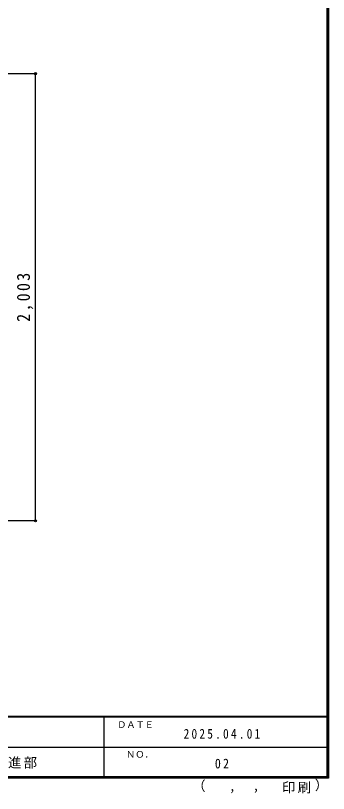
# Model space of a CAD drawing. Units: millimetres at full size, sheet at 1:20; details may follow other scales. Extents: x -8005 to 8005, y -2932 to 2722.
# Drawn here: x 6603 to 8005, y -2932 to 552 of the extents above; entities that cross this region are included whole.
import ezdxf
from ezdxf.enums import TextEntityAlignment as Align

# ---------------------------------------------------------------- set-up
doc = ezdxf.new("R2010")
doc.units = ezdxf.units.MM
doc.header["$LTSCALE"] = 20
doc.header["$PDMODE"] = 32
doc.header["$PDSIZE"] = 10
for name, color, linetype in [('0-B_寸法', 4, 'Continuous'), ('F-1_枠', 6, 'Continuous'), ('F-A_文字', 7, 'Continuous')]:
    doc.layers.add(name, color=color, linetype=linetype)
doc.styles.add('ＭＳ ゴシック', font='')
doc.styles.get('ＭＳ ゴシック').set_extended_font_data('MS Gothic')

msp = doc.modelspace()

# ---------------------------------------------------------------- linework, layer by layer
at = {"layer": '0-B_寸法'}
for p, q in [((6692.22, 291.73), (6202.22, 291.73)), ((6692.22, -1711.27), (6692.22, 291.73)), ((6692.22, -1711.27), (6202.22, -1711.27))]:
    msp.add_line(p, q, dxfattribs=at)
at = {"layer": '0-B_寸法', "color": 7}
for p in [(6692.22, 291.73), (6692.22, -1711.27)]:
    msp.add_point(p, dxfattribs=at)
at = {"layer": 'F-1_枠'}
for p, q in [((7998.33, 2722.29), (7998.33, -2864.37)), ((8001.67, 2722.29), (8001.67, -2864.37)), ((8005, 2722.29), (8005, -2864.37)), ((8005, -2587.71), (205, -2587.71)), ((8005, -2591.04), (205, -2591.04)), ((6998.33, -2591.04), (6998.33, -2857.71)), ((4105, -2724.37), (7998.33, -2724.38)), ((8005, -2857.71), (205, -2857.71)), ((8005, -2861.04), (205, -2861.04)), ((8005, -2864.37), (205, -2864.37))]:
    msp.add_line(p, q, dxfattribs=at)

# ---------------------------------------------------------------- texts
at = {"layer": '0-B_寸法', "color": 7, "insert": (6682.22, -819.77), "char_height": 58.65, "attachment_point": 7, "rotation": 90, "style": 'ＭＳ ゴシック'}
msp.add_mtext('\\T1.28;\\W0.9;2,003', dxfattribs=at)
at = {"layer": 'F-A_文字', "style": 'ＭＳ ゴシック'}
for s, height, p in [('ＤＡＴＥ', 29.33, (7058.33, -2647.71)), ('ＮＯ．', 29.33, (7098.33, -2781.04)), ('（', 43.99, (7394.36, -2933.25)), ('）', 43.99, (7943.94, -2930.46)), (',', 43.99, (7559.18, -2933.25)), (',', 43.99, (7665.13, -2931.39))]:
    msp.add_text(s, height=height, dxfattribs=at).set_placement(p, align=Align.BOTTOM_LEFT)
at = {"layer": 'F-A_文字', "char_height": 43.99, "attachment_point": 7, "style": 'ＭＳ ゴシック'}
for s, insert in [('\\T1.39;\\W0.85;2025.04.01', (7355.83, -2687.71)), ('\\T1.17;営業推進部', (6358.33, -2821.04)), ('\\T1.36;\\W0.9;02', (7495.83, -2821.04)), ('\\T1.17;印刷', (7797.1, -2932.32))]:
    msp.add_mtext(s, dxfattribs=dict(at, insert=insert))

doc.saveas('drawing.dxf')
